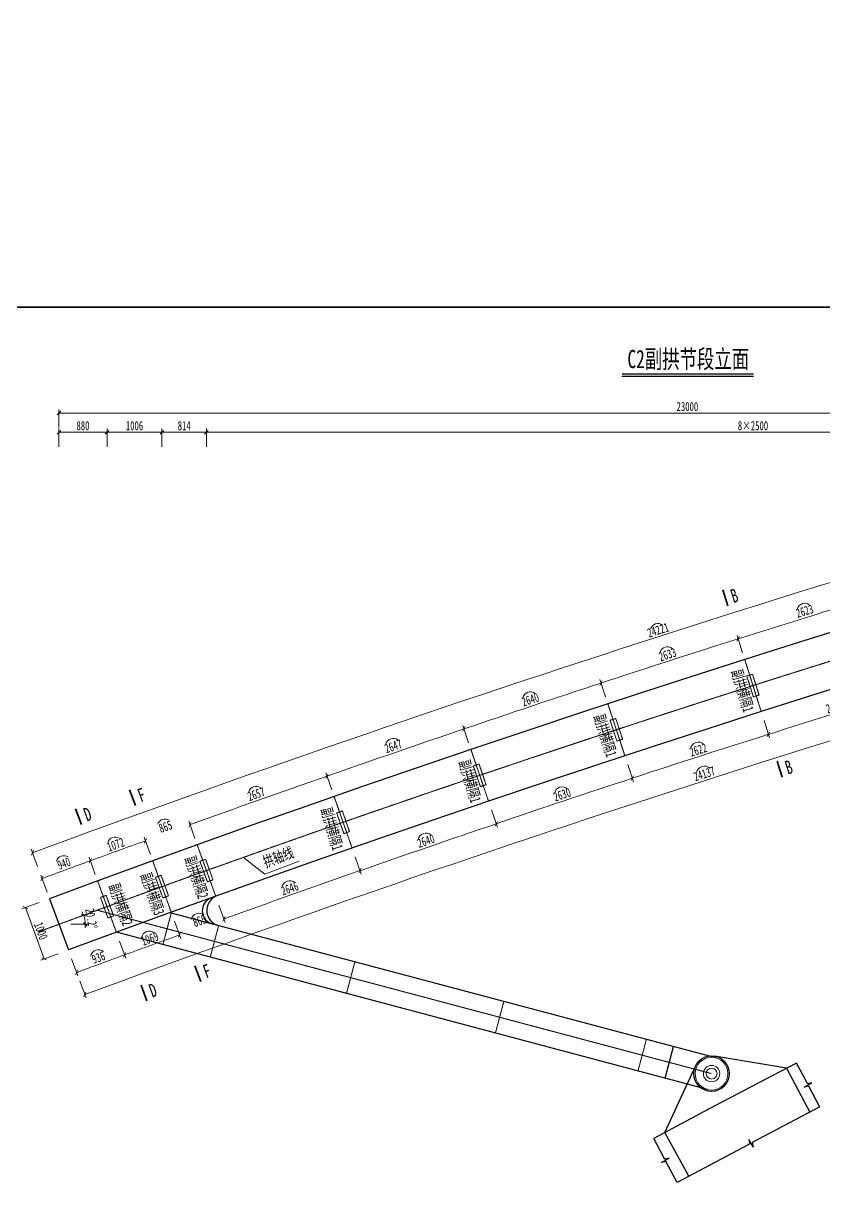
# Model space of a CAD drawing. Header units: millimetres. Extents: x -60009 to 63758, y -2164 to 95433.
# Drawn here: x -18727 to -4091, y 52285 to 73859 of the extents above; entities that cross this region are included whole.
import ezdxf
from ezdxf.enums import TextEntityAlignment as Align

# ---------------------------------------------------------------- set-up
doc = ezdxf.new("R2010")
doc.units = ezdxf.units.MM
doc.linetypes.add('CENTER2', pattern=[28.575, 19.05, -3.175, 3.175, -3.175])
doc.layers.get('Defpoints').update_dxf_attribs({"color": 8})
for name, color, linetype, lineweight in [('中心线', 2, 'CENTER2', 15), ('文字', 7, 'Continuous', 15), ('标注线及字体', 2, 'Continuous', 15), ('粗线', 3, 'Continuous', 35), ('细实线', 4, 'Continuous', 15), ('钢板粗线', 1, 'Continuous', 25)]:
    doc.layers.add(name, color=color, linetype=linetype, lineweight=lineweight)
doc.styles.add('111', font='仿宋_GB2312.TTF', dxfattribs={"width": 0.7})
doc.styles.add('BM_Dim', font='仿宋_GB2312.TTF', dxfattribs={"width": 0.85})
doc.dimstyles.new('200', dxfattribs={"dimscale": 0, "dimtxt": 2.5, "dimasz": 1, "dimexe": 1, "dimexo": 1, "dimgap": 0.6, "dimtad": 1, "dimdec": 0, "dimdsep": 46, "dimtxsty": '111', "dimblk": 'OBLIQUE', "dimcen": 0, "dimclrd": 4, "dimclre": 4, "dimclrt": 4, "dimadec": 1, "dimazin": 2, "dimtfac": 1, "dimtdec": 0, "dimtix": 1, "dimtmove": 2, "dimatfit": 3, "dimfxl": 4, "dimfxlon": 1, "dimtolj": 1, "dimlwd": -1, "dimlwe": -1, "dimarcsym": 0})

# ---------------------------------------------------------------- blocks, each defined once
blk = doc.blocks.new('_Oblique')
at = {"color": 0, "linetype": 'ByBlock', "lineweight": -2}
blk.add_line((-0.5, -0.5), (0.5, 0.5), dxfattribs=at)
blk = doc.blocks.new('*D280')
at = {"layer": 'Defpoints', "color": 0, "transparency": 16777216}
for p in [(-17869, 58405), (-17371, 58168), (-18253, 57844), (-17029, 57229), (-17907, 56906)]:
    blk.add_point(p, dxfattribs=at)
at = {"layer": '细实线', "color": 4, "transparency": 16777216}
for p, q in [((-17415, 58287), (-17529, 58601)), ((-18297, 57964), (-18413, 58276))]:
    blk.add_line(p, q, dxfattribs=at)
blk.add_arc((73276, -190314), 264893, 110.0422, 110.24577, dxfattribs=at)
at = {"layer": '细实线', "color": 4, "transparency": 16777216, "xscale": 66.66666666666666, "yscale": 66.66666666666666, "zscale": 66.66666666666666}
for p, rotation in [((-17506, 58538), 20.04220357041806), ((-18390, 58214), 200.2457707662389)]:
    blk.add_blockref('_Oblique', p, dxfattribs=dict(at, rotation=rotation))
at = {"layer": '细实线', "color": 4, "transparency": 16777216, "insert": (-17989, 58488), "char_height": 166.7, "attachment_point": 5, "rotation": 20.144, "style": '111'}
blk.add_mtext('940', dxfattribs=at)
blk = doc.blocks.new('*D281')
at = {"layer": 'Defpoints', "color": 0, "transparency": 16777216}
for p in [(-13045, 59714), (-15683, 59198), (-15550, 58829), (-12716, 58770), (-15211, 57888)]:
    blk.add_point(p, dxfattribs=at)
at = {"layer": '细实线', "color": 4, "transparency": 16777216}
for p, q in [((-13087, 59836), (-13197, 60150)), ((-15593, 58947), (-15706, 59260))]:
    blk.add_line(p, q, dxfattribs=at)
blk.add_arc((68397, -173856), 247757, 109.22268, 109.83811, dxfattribs=at)
at = {"layer": '细实线', "color": 4, "transparency": 16777216, "xscale": 66.66666666666666, "yscale": 66.66666666666666, "zscale": 66.66666666666666}
for p, rotation in [((-13175, 60087), 19.22267582091686), ((-15683, 59198), 199.8381073048676)]:
    blk.add_blockref('_Oblique', p, dxfattribs=dict(at, rotation=rotation))
at = {"layer": '细实线', "color": 4, "transparency": 16777216, "insert": (-14470, 59758), "char_height": 166.7, "attachment_point": 5, "rotation": 19.5304, "style": '111'}
blk.add_mtext('2657', dxfattribs=at)
blk = doc.blocks.new('*D282')
at = {"layer": 'Defpoints', "color": 0, "transparency": 16777216}
for p in [(-11505, 60665), (-10541, 60575), (-13045, 59714), (-10219, 59629), (-12716, 58770)]:
    blk.add_point(p, dxfattribs=at)
at = {"layer": '细实线', "color": 4, "transparency": 16777216}
for p, q in [((-10583, 60698), (-10691, 61014)), ((-13087, 59836), (-13197, 60150))]:
    blk.add_line(p, q, dxfattribs=at)
blk.add_arc((107908, -287174), 367765, 108.8098, 109.22268, dxfattribs=at)
at = {"layer": '细实线', "color": 4, "transparency": 16777216, "xscale": 66.66666666666666, "yscale": 66.66666666666666, "zscale": 66.66666666666666}
for p, rotation in [((-10669, 60951), 18.80980217176954), ((-13175, 60087), 199.2226758209168)]:
    blk.add_blockref('_Oblique', p, dxfattribs=dict(at, rotation=rotation))
at = {"layer": '细实线', "color": 4, "transparency": 16777216, "insert": (-11962, 60634), "char_height": 166.7, "attachment_point": 5, "rotation": 19.0162, "style": '111'}
blk.add_mtext('2647', dxfattribs=at)
blk = doc.blocks.new('*D283')
at = {"layer": 'Defpoints', "color": 0, "transparency": 16777216}
for p in [(-8036, 61410), (-10669, 60951), (-10541, 60575), (-7724, 60460), (-10219, 59629)]:
    blk.add_point(p, dxfattribs=at)
at = {"layer": '细实线', "color": 4, "transparency": 16777216}
for p, q in [((-8078, 61537), (-8182, 61853)), ((-10583, 60698), (-10691, 61014))]:
    blk.add_line(p, q, dxfattribs=at)
blk.add_arc((67748, -169271), 243210, 108.18668, 108.8098, dxfattribs=at)
at = {"layer": '细实线', "color": 4, "transparency": 16777216, "xscale": 66.66666666666666, "yscale": 66.66666666666666, "zscale": 66.66666666666666}
for p, rotation in [((-8161, 61790), 18.18668170736139), ((-10669, 60951), 198.8098021717695)]:
    blk.add_blockref('_Oblique', p, dxfattribs=dict(at, rotation=rotation))
at = {"layer": '细实线', "color": 4, "transparency": 16777216, "insert": (-9454, 61487), "char_height": 166.7, "attachment_point": 5, "rotation": 18.4982, "style": '111'}
blk.add_mtext('2640', dxfattribs=at)
blk = doc.blocks.new('*D284')
at = {"layer": 'Defpoints', "color": 0, "transparency": 16777216}
for p in [(-5531, 62221), (-8161, 61790), (-8036, 61410), (-5229, 61268), (-7724, 60460)]:
    blk.add_point(p, dxfattribs=at)
at = {"layer": '细实线', "color": 4, "transparency": 16777216}
for p, q in [((-5570, 62345), (-5671, 62663)), ((-8078, 61537), (-8182, 61853))]:
    blk.add_line(p, q, dxfattribs=at)
blk.add_arc((66993, -166971), 240790, 107.55908, 108.18668, dxfattribs=at)
at = {"layer": '细实线', "color": 4, "transparency": 16777216, "xscale": 66.66666666666666, "yscale": 66.66666666666666, "zscale": 66.66666666666666}
for p, rotation in [((-5651, 62600), 17.55907670217256), ((-8161, 61790), 198.1866817073614)]:
    blk.add_blockref('_Oblique', p, dxfattribs=dict(at, rotation=rotation))
at = {"layer": '细实线', "color": 4, "transparency": 16777216, "insert": (-6944, 62312), "char_height": 166.7, "attachment_point": 5, "rotation": 17.8729, "style": '111'}
blk.add_mtext('2633', dxfattribs=at)
blk = doc.blocks.new('*D285')
at = {"layer": 'Defpoints', "color": 0, "transparency": 16777216}
for p in [(-3028, 63005), (-5651, 62600), (-5531, 62221), (-2733, 62050), (-5229, 61268)]:
    blk.add_point(p, dxfattribs=at)
at = {"layer": '细实线', "color": 4, "transparency": 16777216}
for p, q in [((-3065, 63128), (-3164, 63446)), ((-5570, 62345), (-5671, 62663))]:
    blk.add_line(p, q, dxfattribs=at)
blk.add_arc((102222, -278304), 357563, 107.13823, 107.55908, dxfattribs=at)
at = {"layer": '细实线', "color": 4, "transparency": 16777216, "xscale": 66.66666666666666, "yscale": 66.66666666666666, "zscale": 66.66666666666666}
for p, rotation in [((-3144, 63383), 17.1382328906554), ((-5651, 62600), 197.5590767021725)]:
    blk.add_blockref('_Oblique', p, dxfattribs=dict(at, rotation=rotation))
at = {"layer": '细实线', "color": 4, "transparency": 16777216, "insert": (-4434, 63107), "char_height": 166.7, "attachment_point": 5, "rotation": 17.3487, "style": '111'}
blk.add_mtext('2623', dxfattribs=at)
blk = doc.blocks.new('*D290')
at = {"layer": 'Defpoints', "color": 0, "transparency": 16777216}
for p in [(-17371, 58168), (-18253, 57844), (-17029, 57229), (-17907, 56906), (-17171, 56709)]:
    blk.add_point(p, dxfattribs=at)
at = {"layer": '细实线', "color": 4, "transparency": 16777216}
for p, q in [((-16969, 57067), (-16855, 56753)), ((-17848, 56744), (-17732, 56432))]:
    blk.add_line(p, q, dxfattribs=at)
blk.add_arc((73276, -190314), 263060, 110.0422, 110.24577, dxfattribs=at)
at = {"layer": '细实线', "color": 4, "transparency": 16777216, "xscale": 66.66666666666666, "yscale": 66.66666666666666, "zscale": 66.66666666666666}
for p, rotation in [((-16878, 56816), 20.04220357041806), ((-17755, 56494), 200.2457707662389)]:
    blk.add_blockref('_Oblique', p, dxfattribs=dict(at, rotation=rotation))
at = {"layer": '细实线', "color": 4, "transparency": 16777216, "insert": (-17358, 56767), "char_height": 166.7, "attachment_point": 5, "rotation": 20.144, "style": '111'}
blk.add_mtext('936', dxfattribs=at)
blk = doc.blocks.new('*D291')
at = {"layer": 'Defpoints', "color": 0, "transparency": 16777216}
for p in [(-13045, 59714), (-15550, 58829), (-12716, 58770), (-15211, 57888), (-15061, 57474)]:
    blk.add_point(p, dxfattribs=at)
at = {"layer": '细实线', "color": 4, "transparency": 16777216}
for p, q in [((-12659, 58608), (-12549, 58294)), ((-15151, 57724), (-15038, 57411))]:
    blk.add_line(p, q, dxfattribs=at)
blk.add_arc((68397, -173856), 245924, 109.22268, 109.83811, dxfattribs=at)
at = {"layer": '细实线', "color": 4, "transparency": 16777216, "xscale": 66.66666666666666, "yscale": 66.66666666666666, "zscale": 66.66666666666666}
for p, rotation in [((-12571, 58357), 19.22267582091686), ((-15061, 57474), 199.8381073048676)]:
    blk.add_blockref('_Oblique', p, dxfattribs=dict(at, rotation=rotation))
at = {"layer": '细实线', "color": 4, "transparency": 16777216, "insert": (-13857, 58031), "char_height": 166.7, "attachment_point": 5, "rotation": 19.5304, "style": '111'}
blk.add_mtext('2646', dxfattribs=at)
blk = doc.blocks.new('*D292')
at = {"layer": 'Defpoints', "color": 0, "transparency": 16777216}
for p in [(-10541, 60575), (-13045, 59714), (-10219, 59629), (-12716, 58770), (-12571, 58357)]:
    blk.add_point(p, dxfattribs=at)
at = {"layer": '细实线', "color": 4, "transparency": 16777216}
for p, q in [((-10164, 59468), (-10057, 59153)), ((-12659, 58608), (-12549, 58294))]:
    blk.add_line(p, q, dxfattribs=at)
blk.add_arc((107908, -287174), 365932, 108.8098, 109.22268, dxfattribs=at)
at = {"layer": '细实线', "color": 4, "transparency": 16777216, "xscale": 66.66666666666666, "yscale": 66.66666666666666, "zscale": 66.66666666666666}
for p, rotation in [((-10078, 59216), 18.80980217176954), ((-12571, 58357), 199.2226758209168)]:
    blk.add_blockref('_Oblique', p, dxfattribs=dict(at, rotation=rotation))
at = {"layer": '细实线', "color": 4, "transparency": 16777216, "insert": (-11365, 58901), "char_height": 166.7, "attachment_point": 5, "rotation": 19.0162, "style": '111'}
blk.add_mtext('2640', dxfattribs=at)
blk = doc.blocks.new('*D293')
at = {"layer": 'Defpoints', "color": 0, "transparency": 16777216}
for p in [(-8036, 61410), (-10541, 60575), (-7724, 60460), (-10219, 59629), (-10078, 59216)]:
    blk.add_point(p, dxfattribs=at)
at = {"layer": '细实线', "color": 4, "transparency": 16777216}
for p, q in [((-7672, 60302), (-7568, 59985)), ((-10164, 59468), (-10057, 59153))]:
    blk.add_line(p, q, dxfattribs=at)
blk.add_arc((67748, -169271), 241378, 108.18668, 108.8098, dxfattribs=at)
at = {"layer": '细实线', "color": 4, "transparency": 16777216, "xscale": 66.66666666666666, "yscale": 66.66666666666666, "zscale": 66.66666666666666}
for p, rotation in [((-7589, 60049), 18.18668170736139), ((-10078, 59216), 198.8098021717695)]:
    blk.add_blockref('_Oblique', p, dxfattribs=dict(at, rotation=rotation))
at = {"layer": '细实线', "color": 4, "transparency": 16777216, "insert": (-8873, 59749), "char_height": 166.7, "attachment_point": 5, "rotation": 18.4982, "style": '111'}
blk.add_mtext('2630', dxfattribs=at)
blk = doc.blocks.new('*D294')
at = {"layer": 'Defpoints', "color": 0, "transparency": 16777216}
for p in [(-5531, 62221), (-8036, 61410), (-5229, 61268), (-7724, 60460), (-7589, 60049)]:
    blk.add_point(p, dxfattribs=at)
at = {"layer": '细实线', "color": 4, "transparency": 16777216}
for p, q in [((-5178, 61106), (-5078, 60788)), ((-7672, 60302), (-7568, 59985))]:
    blk.add_line(p, q, dxfattribs=at)
blk.add_arc((66993, -166971), 238957, 107.55908, 108.18668, dxfattribs=at)
at = {"layer": '细实线', "color": 4, "transparency": 16777216, "xscale": 66.66666666666666, "yscale": 66.66666666666666, "zscale": 66.66666666666666}
for p, rotation in [((-5098, 60852), 17.55907670217256), ((-7589, 60049), 198.1866817073614)]:
    blk.add_blockref('_Oblique', p, dxfattribs=dict(at, rotation=rotation))
at = {"layer": '细实线', "color": 4, "transparency": 16777216, "insert": (-6381, 60567), "char_height": 166.7, "attachment_point": 5, "rotation": 17.8729, "style": '111'}
blk.add_mtext('2622', dxfattribs=at)
blk = doc.blocks.new('*D295')
at = {"layer": 'Defpoints', "color": 0, "transparency": 16777216}
for p in [(-3028, 63005), (-5531, 62221), (-2733, 62050), (-5229, 61268), (-5098, 60852)]:
    blk.add_point(p, dxfattribs=at)
at = {"layer": '细实线', "color": 4, "transparency": 16777216}
for p, q in [((-2682, 61886), (-2584, 61567)), ((-5178, 61106), (-5078, 60788))]:
    blk.add_line(p, q, dxfattribs=at)
blk.add_arc((102222, -278304), 355730, 107.13823, 107.55908, dxfattribs=at)
at = {"layer": '细实线', "color": 4, "transparency": 16777216, "xscale": 66.66666666666666, "yscale": 66.66666666666666, "zscale": 66.66666666666666}
for p, rotation in [((-2604, 61631), 17.1382328906554), ((-5098, 60852), 197.5590767021725)]:
    blk.add_blockref('_Oblique', p, dxfattribs=dict(at, rotation=rotation))
at = {"layer": '细实线', "color": 4, "transparency": 16777216, "insert": (-3887, 61358), "char_height": 166.7, "attachment_point": 5, "rotation": 17.3487, "style": '111'}
blk.add_mtext('2616', dxfattribs=at)
blk = doc.blocks.new('*D300')
at = {"layer": 'Defpoints', "color": 0, "transparency": 16777216}
for p in [(3615, 65865), (4787, 65292), (5053, 64328), (-18253, 57844), (-17907, 56906)]:
    blk.add_point(p, dxfattribs=at)
at = {"layer": '细实线', "color": 4, "transparency": 16777216}
for p, q in [((4627, 65869), (4539, 66191)), ((-18471, 58435), (-18587, 58748))]:
    blk.add_line(p, q, dxfattribs=at)
blk.add_arc((81588, -212848), 289414, 105.43604, 110.24577, dxfattribs=at)
at = {"layer": '细实线', "color": 4, "transparency": 16777216, "xscale": 66.66666666666666, "yscale": 66.66666666666666, "zscale": 66.66666666666666}
for p, rotation in [((4556, 66126), 15.43604489405772), ((-18564, 58685), 200.2457707662389)]:
    blk.add_blockref('_Oblique', p, dxfattribs=dict(at, rotation=rotation))
at = {"layer": '细实线', "color": 4, "transparency": 16777216, "insert": (-7118, 62760), "char_height": 166.7, "attachment_point": 5, "rotation": 17.8409, "style": '111'}
blk.add_mtext('24221', dxfattribs=at)
blk = doc.blocks.new('*D301')
at = {"layer": 'Defpoints', "color": 0, "transparency": 16777216}
for p in [(4787, 65292), (5053, 64328), (-18253, 57844), (-17907, 56906), (-16673, 56432)]:
    blk.add_point(p, dxfattribs=at)
at = {"layer": '细实线', "color": 4, "transparency": 16777216}
for p, q in [((5222, 63717), (5310, 63395)), ((-17699, 56340), (-17583, 56027))]:
    blk.add_line(p, q, dxfattribs=at)
blk.add_arc((81588, -212848), 286648, 105.43604, 110.24577, dxfattribs=at)
at = {"layer": '细实线', "color": 4, "transparency": 16777216, "xscale": 66.66666666666666, "yscale": 66.66666666666666, "zscale": 66.66666666666666}
for p, rotation in [((5293, 63460), 15.43604489405772), ((-17606, 56090), 200.2457707662389)]:
    blk.add_blockref('_Oblique', p, dxfattribs=dict(at, rotation=rotation))
at = {"layer": '细实线', "color": 4, "transparency": 16777216, "insert": (-6271, 60129), "char_height": 166.7, "attachment_point": 5, "rotation": 17.8409, "style": '111'}
blk.add_mtext('24137', dxfattribs=at)
blk = doc.blocks.new('*D303')
at = {"layer": 'Defpoints', "color": 0, "transparency": 16777216}
for p in [(-15380, 66380), (4620, 64727), (-15380, 58358)]:
    blk.add_point(p, dxfattribs=at)
at = {"layer": '细实线', "color": 4, "transparency": 16777216}
for p, q in [((-15380, 66113), (-15380, 66447)), ((4620, 66380), (-15380, 66380)), ((4620, 66113), (4620, 66447))]:
    blk.add_line(p, q, dxfattribs=at)
at = {"layer": '细实线', "color": 4, "transparency": 16777216, "xscale": 66.66666666666666, "yscale": 66.66666666666666, "zscale": 66.66666666666666, "rotation": 180}
blk.add_blockref('_Oblique', (-15380, 66380), dxfattribs=at)
at = {"layer": '细实线', "color": 4, "transparency": 16777216, "xscale": 66.66666666666666, "yscale": 66.66666666666666, "zscale": 66.66666666666666}
blk.add_blockref('_Oblique', (4620, 66380), dxfattribs=at)
at = {"layer": '细实线', "color": 4, "transparency": 16777216, "insert": (-5380, 66499), "char_height": 166.7, "attachment_point": 5, "style": '111'}
blk.add_mtext('\\A1;8×2500', dxfattribs=at)
blk = doc.blocks.new('*D304')
at = {"layer": 'Defpoints', "color": 0, "transparency": 16777216}
for p in [(-16194, 66380), (-15380, 58358), (-16194, 58065)]:
    blk.add_point(p, dxfattribs=at)
at = {"layer": '细实线', "color": 4, "transparency": 16777216}
for p, q in [((-16194, 66113), (-16194, 66447)), ((-15380, 66380), (-16194, 66380)), ((-15380, 66113), (-15380, 66447))]:
    blk.add_line(p, q, dxfattribs=at)
at = {"layer": '细实线', "color": 4, "transparency": 16777216, "xscale": 66.66666666666666, "yscale": 66.66666666666666, "zscale": 66.66666666666666, "rotation": 180}
blk.add_blockref('_Oblique', (-16194, 66380), dxfattribs=at)
at = {"layer": '细实线', "color": 4, "transparency": 16777216, "xscale": 66.66666666666666, "yscale": 66.66666666666666, "zscale": 66.66666666666666}
blk.add_blockref('_Oblique', (-15380, 66380), dxfattribs=at)
at = {"layer": '细实线', "color": 4, "transparency": 16777216, "insert": (-15787, 66499), "char_height": 166.7, "attachment_point": 5, "style": '111'}
blk.add_mtext('\\A1;814', dxfattribs=at)
blk = doc.blocks.new('*D305')
at = {"layer": 'Defpoints', "color": 0, "transparency": 16777216}
for p in [(-17200, 66380), (-16194, 58065), (-17200, 57699)]:
    blk.add_point(p, dxfattribs=at)
at = {"layer": '细实线', "color": 4, "transparency": 16777216}
for p, q in [((-17200, 66113), (-17200, 66447)), ((-16194, 66380), (-17200, 66380)), ((-16194, 66113), (-16194, 66447))]:
    blk.add_line(p, q, dxfattribs=at)
at = {"layer": '细实线', "color": 4, "transparency": 16777216, "xscale": 66.66666666666666, "yscale": 66.66666666666666, "zscale": 66.66666666666666, "rotation": 180}
blk.add_blockref('_Oblique', (-17200, 66380), dxfattribs=at)
at = {"layer": '细实线', "color": 4, "transparency": 16777216, "xscale": 66.66666666666666, "yscale": 66.66666666666666, "zscale": 66.66666666666666}
blk.add_blockref('_Oblique', (-16194, 66380), dxfattribs=at)
at = {"layer": '细实线', "color": 4, "transparency": 16777216, "insert": (-16697, 66499), "char_height": 166.7, "attachment_point": 5, "style": '111'}
blk.add_mtext('\\A1;1006', dxfattribs=at)
blk = doc.blocks.new('*D306')
at = {"layer": 'Defpoints', "color": 0, "transparency": 16777216}
for p in [(-18080, 66380), (-17200, 57699), (-18080, 57375)]:
    blk.add_point(p, dxfattribs=at)
at = {"layer": '细实线', "color": 4, "transparency": 16777216}
for p, q in [((-18080, 66113), (-18080, 66447)), ((-17200, 66380), (-18080, 66380)), ((-17200, 66113), (-17200, 66447))]:
    blk.add_line(p, q, dxfattribs=at)
at = {"layer": '细实线', "color": 4, "transparency": 16777216, "xscale": 66.66666666666666, "yscale": 66.66666666666666, "zscale": 66.66666666666666, "rotation": 180}
blk.add_blockref('_Oblique', (-18080, 66380), dxfattribs=at)
at = {"layer": '细实线', "color": 4, "transparency": 16777216, "xscale": 66.66666666666666, "yscale": 66.66666666666666, "zscale": 66.66666666666666}
blk.add_blockref('_Oblique', (-17200, 66380), dxfattribs=at)
at = {"layer": '细实线', "color": 4, "transparency": 16777216, "insert": (-17640, 66499), "char_height": 166.7, "attachment_point": 5, "style": '111'}
blk.add_mtext('\\A1;880', dxfattribs=at)
blk = doc.blocks.new('*D307')
at = {"layer": 'Defpoints', "color": 0, "transparency": 16777216}
for p in [(4920, 66731), (4920, 64810), (-18080, 57375)]:
    blk.add_point(p, dxfattribs=at)
at = {"layer": '细实线', "color": 4, "transparency": 16777216}
for p, q in [((-18080, 66464), (-18080, 66798)), ((-18080, 66731), (4920, 66731)), ((4920, 66464), (4920, 66798))]:
    blk.add_line(p, q, dxfattribs=at)
at = {"layer": '细实线', "color": 4, "transparency": 16777216, "xscale": 66.66666666666666, "yscale": 66.66666666666666, "zscale": 66.66666666666666, "rotation": 180}
blk.add_blockref('_Oblique', (-18080, 66731), dxfattribs=at)
at = {"layer": '细实线', "color": 4, "transparency": 16777216, "xscale": 66.66666666666666, "yscale": 66.66666666666666, "zscale": 66.66666666666666}
blk.add_blockref('_Oblique', (4920, 66731), dxfattribs=at)
at = {"layer": '细实线', "color": 4, "transparency": 16777216, "insert": (-6580, 66850), "char_height": 166.7, "attachment_point": 5, "style": '111'}
blk.add_mtext('\\A1;23000', dxfattribs=at)
blk = doc.blocks.new('*D308')
at = {"layer": 'Defpoints', "color": 0, "transparency": 16777216}
for p in [(-18253, 57844), (-18348, 56743), (-17907, 56906)]:
    blk.add_point(p, dxfattribs=at)
at = {"layer": '细实线', "color": 4, "transparency": 16777216}
for p, q in [((-18443, 57774), (-18756, 57658)), ((-18694, 57681), (-18348, 56743)), ((-18097, 56835), (-18410, 56720))]:
    blk.add_line(p, q, dxfattribs=at)
at = {"layer": '细实线', "color": 4, "transparency": 16777216, "xscale": 66.66666666666666, "yscale": 66.66666666666666, "zscale": 66.66666666666666}
for p, rotation in [((-18694, 57681), 110.245770766239), ((-18348, 56743), 290.245770766239)]:
    blk.add_blockref('_Oblique', p, dxfattribs=dict(at, rotation=rotation))
at = {"layer": '细实线', "color": 4, "transparency": 16777216, "insert": (-18409, 57253), "char_height": 166.7, "attachment_point": 5, "rotation": 290.2458, "style": '111'}
blk.add_mtext('\\A1;1000', dxfattribs=at)
blk = doc.blocks.new('*D509')
at = {"layer": 'Defpoints', "color": 0, "transparency": 16777216}
for p in [(-17380, 57633), (-17602, 57431), (-18380, 57264), (-18348, 57375), (-17979, 57375)]:
    blk.add_point(p, dxfattribs=at)
at = {"layer": '细实线', "color": 4, "transparency": 16777216}
blk.add_line((-17865, 57375), (-17532, 57375), dxfattribs=at)
for start, end in [(20.2458, 28.1797), (0, 20.2458), (352.0661, 0)]:
    blk.add_arc((-18080, 57375), 482, start, end, dxfattribs=at)
at = {"layer": '细实线', "color": 4, "transparency": 16777216, "xscale": 66.66666666666664, "yscale": 66.66666666666664, "zscale": 66.66666666666664}
for p, rotation in [((-17628, 57541), 290.2457707689786), ((-17598, 57375), 90)]:
    blk.add_blockref('_Oblique', p, dxfattribs=dict(at, rotation=rotation))
at = {"layer": '细实线', "color": 4, "transparency": 16777216, "insert": (-17488, 57480), "char_height": 166.67, "attachment_point": 5, "rotation": 280.1229, "style": '111'}
blk.add_mtext('\\A1;20.2%%d', dxfattribs=at)
blk = doc.blocks.new('*D547')
at = {"layer": 'Defpoints', "color": 0, "transparency": 16777216}
for p in [(-17502, 58539), (-16364, 58535), (-17371, 58168), (-16025, 57594), (-17029, 57229)]:
    blk.add_point(p, dxfattribs=at)
at = {"layer": '细实线', "color": 4, "transparency": 16777216}
for p, q in [((-16406, 58653), (-16520, 58967)), ((-17415, 58287), (-17529, 58601))]:
    blk.add_line(p, q, dxfattribs=at)
blk.add_arc((85779, -224586), 301375, 109.83811, 110.0422, dxfattribs=at)
at = {"layer": '细实线', "color": 4, "transparency": 16777216, "xscale": 66.66666666666666, "yscale": 66.66666666666666, "zscale": 66.66666666666666}
for p, rotation in [((-16497, 58904), 19.83810730722705), ((-17506, 58538), 200.0422035704181)]:
    blk.add_blockref('_Oblique', p, dxfattribs=dict(at, rotation=rotation))
at = {"layer": '细实线', "color": 4, "transparency": 16777216, "insert": (-17042, 58834), "char_height": 166.7, "attachment_point": 5, "rotation": 19.9402, "style": '111'}
blk.add_mtext('1072', dxfattribs=at)
blk = doc.blocks.new('*D548')
at = {"layer": 'Defpoints', "color": 0, "transparency": 16777216}
for p in [(-16497, 58904), (-15550, 58829), (-16364, 58535), (-15211, 57888), (-16025, 57594)]:
    blk.add_point(p, dxfattribs=at)
at = {"layer": '细实线', "color": 4, "transparency": 16777216}
for p, q in [((-15592, 58947), (-15706, 59260)), ((-16406, 58653), (-16520, 58967))]:
    blk.add_line(p, q, dxfattribs=at)
blk.add_arc((7131023265738, -19765921068622), 21012927712991, 109.838107304868, 109.838107307227, dxfattribs=at)
at = {"layer": '细实线', "color": 4, "transparency": 16777216, "xscale": 66.66666666666666, "yscale": 66.66666666666666, "zscale": 66.66666666666666}
for p, rotation in [((-15683, 59198), 19.83810730486761), ((-16497, 58904), 199.8381073072271)]:
    blk.add_blockref('_Oblique', p, dxfattribs=dict(at, rotation=rotation))
at = {"layer": '细实线', "color": 4, "transparency": 16777216, "insert": (-16130, 59163), "char_height": 166.7, "attachment_point": 5, "rotation": 19.8381, "style": '111'}
blk.add_mtext('865', dxfattribs=at)
blk = doc.blocks.new('*D549')
at = {"layer": 'Defpoints', "color": 0, "transparency": 16777216}
for p in [(-16364, 58535), (-17371, 58168), (-16025, 57594), (-17029, 57229), (-16877, 56816)]:
    blk.add_point(p, dxfattribs=at)
at = {"layer": '细实线', "color": 4, "transparency": 16777216}
for p, q in [((-15965, 57431), (-15852, 57117)), ((-16969, 57067), (-16855, 56753))]:
    blk.add_line(p, q, dxfattribs=at)
blk.add_arc((85779, -224586), 299542, 109.83811, 110.0422, dxfattribs=at)
at = {"layer": '细实线', "color": 4, "transparency": 16777216, "xscale": 66.66666666666666, "yscale": 66.66666666666666, "zscale": 66.66666666666666}
for p, rotation in [((-15875, 57180), 19.83810730722706), ((-16878, 56816), 200.0422035704181)]:
    blk.add_blockref('_Oblique', p, dxfattribs=dict(at, rotation=rotation))
at = {"layer": '细实线', "color": 4, "transparency": 16777216, "insert": (-16417, 57111), "char_height": 166.7, "attachment_point": 5, "rotation": 19.9402, "style": '111'}
blk.add_mtext('1069', dxfattribs=at)
blk = doc.blocks.new('*D550')
at = {"layer": 'Defpoints', "color": 0, "transparency": 16777216}
for p in [(-15550, 58829), (-16364, 58535), (-15211, 57888), (-16025, 57594), (-15061, 57474)]:
    blk.add_point(p, dxfattribs=at)
at = {"layer": '细实线', "color": 4, "transparency": 16777216}
for p, q in [((-15151, 57724), (-15038, 57411)), ((-15965, 57431), (-15852, 57117))]:
    blk.add_line(p, q, dxfattribs=at)
blk.add_arc((7131023265738, -19765921068622), 21012927711158, 109.838107304868, 109.838107307227, dxfattribs=at)
at = {"layer": '细实线', "color": 4, "transparency": 16777216, "xscale": 66.66666666666666, "yscale": 66.66666666666666, "zscale": 66.66666666666666}
for p, rotation in [((-15061, 57474), 19.83810730486761), ((-15875, 57180), 199.8381073072271)]:
    blk.add_blockref('_Oblique', p, dxfattribs=dict(at, rotation=rotation))
at = {"layer": '细实线', "color": 4, "transparency": 16777216, "insert": (-15508, 57439), "char_height": 166.7, "attachment_point": 5, "rotation": 19.8381, "style": '111'}
blk.add_mtext('865', dxfattribs=at)

msp = doc.modelspace()

# ---------------------------------------------------------------- linework, layer by layer
at = {"color": 4}
msp.add_line((-7777.1, 67406.4), (-5370.4, 67406.4), dxfattribs=at)
at = {"color": 6, "const_width": 24}
msp.add_lwpolyline([(-7777.1, 67446.4), (-5370.4, 67446.4)], dxfattribs=at)
at = {"color": 8}
for points in [[(-4155.2, 54028.8), (-4359.8, 54412.6), (-4441.7, 54396.1), (-4300.5, 54471.4), (-4382.4, 54454.9), (-4397.4, 54483.2), (-4584.7, 54834.5)], [(-4158.7, 54035.5), (-5395.4, 53379.1), (-5379.1, 53297.2), (-5454.1, 53438.5), (-5437.8, 53356.6), (-5466.1, 53341.6), (-6767.1, 52651)], [(-6767.1, 52651), (-6971.7, 53034.8), (-7053.6, 53018.3), (-6912.4, 53093.6), (-6994.3, 53077.1), (-7009.3, 53105.4), (-7196.7, 53456.7)]]:
    msp.add_lwpolyline(points, dxfattribs=at)
at = {"layer": 'Defpoints'}
for points in [[(-19316.8, 89984.2), (12766.5, 89984.2), (12766.5, 68667.5), (-19316.8, 68667.5)], [(-19316.8, 68667.5), (6349.8, 68667.5), (6349.8, 51614.2), (-19316.8, 51614.2)]]:
    msp.add_lwpolyline(points, close=True, dxfattribs=at)
at = {"layer": '中心线', "ltscale": 0.15}
for p, q in [((-5531.1, 62221.1), (-5229.4, 61267.7)), ((-5492.9, 61918.3), (-5372.3, 61537)), ((-5388.1, 61951.7), (-5267.4, 61570.4)), ((-8036.3, 61410.2), (-7724.2, 60460.2)), ((-7994.9, 61108.1), (-7870, 60728)), ((-7890.4, 61142.4), (-7765.5, 60762.4)), ((-10541.4, 60575.1), (-10219, 59628.5)), ((-10496.8, 60273.4), (-10367.8, 59894.8)), ((-10392.6, 60308.7), (-10263.6, 59930)), ((-13044.8, 59714.3), (-12715.6, 58770.1)), ((-12998, 59412.9), (-12866.3, 59035.3)), ((-12894.1, 59449.2), (-12762.4, 59071.5)), ((-15549.9, 58828.7), (-15210.5, 57888.1)), ((-16024.5, 57594.4), (-16363.9, 58535.1)), ((-15499.8, 58527.9), (-15364.1, 58151.6)), ((-15396.3, 58565), (-15260.5, 58188.8)), ((-16074.6, 57895.3), (-16210.3, 58271.6)), ((-17028.6, 57228.9), (-17371.3, 58168.3)), ((-16178, 57858), (-16313.8, 58234.2)), ((-17183.1, 57491.9), (-17320.2, 57867.6)), ((-17079.8, 57529.6), (-17216.8, 57905.3))]:
    msp.add_line(p, q, dxfattribs=at)
at = {"layer": '中心线', "color": 8, "ltscale": 0.15}
for p, q in [((-6138.1, 54642.4), (-17380.2, 57632.8)), ((-16024, 57582.5), (-16178.2, 57002.7)), ((-15311.5, 56772.1), (-15157.3, 57351.9)), ((-12818.6, 56109), (-12664.4, 56688.8)), ((-10093, 55383.9), (-9938.7, 55963.8)), ((-7484.2, 54690), (-7329.9, 55269.8))]:
    msp.add_line(p, q, dxfattribs=at)
at = {"layer": '中心线', "ltscale": 0.15}
for points in [[(-3380.2, 62373.3), (-4380.2, 62060.9), (-5380.2, 61744.4), (-6380.2, 61424), (-7380.2, 61099.5), (-8380.2, 60771), (-9380.2, 60438.4), (-10380.2, 60101.8), (-11380.2, 59761.2), (-12380.2, 59416.5), (-13380.2, 59067.9), (-14380.2, 58715.2), (-15380.2, 58358.4), (-16380.2, 57997.6), (-17380.2, 57632.8), (-18380.2, 57264), (-18459.2, 57234.5)], [(-5388.1, 61951.7), (-5440.9, 61935), (-5492.9, 61918.3)], [(-5267.4, 61570.4), (-5319.5, 61553.9), (-5372.3, 61537)], [(-7890.4, 61142.4), (-7994.9, 61108.1)], [(-7765.5, 60762.4), (-7870, 60728)], [(-10392.6, 60308.7), (-10444.4, 60291.3), (-10496.8, 60273.4)], [(-10263.6, 59930), (-10316.1, 59912.4), (-10367.8, 59894.8)], [(-12894.1, 59449.2), (-12998, 59412.9)], [(-12762.4, 59071.5), (-12866.3, 59035.3)], [(-15396.3, 58565), (-15447.8, 58546.7), (-15499.8, 58527.9)], [(-16210.3, 58271.6), (-16313.8, 58234.2)], [(-15260.5, 58188.8), (-15312.7, 58170.2), (-15364.1, 58151.6)], [(-17216.8, 57905.3), (-17320.2, 57867.6)], [(-16074.6, 57895.3), (-16178, 57858)], [(-17079.8, 57529.6), (-17183.1, 57491.9)]]:
    msp.add_lwpolyline(points, dxfattribs=at)
at = {"layer": '粗线'}
for p, q in [((-5841.9, 63203.6), (-5934.6, 63496.5)), ((-4845.2, 60064.8), (-4937.9, 60357.6)), ((-16681.6, 59550.6), (-16787.6, 59838.9)), ((-17667.7, 59199.3), (-17773.8, 59487.6)), ((-15484.6, 56326.7), (-15590.7, 56615)), ((-16470.7, 55975.5), (-16576.8, 56263.8))]:
    msp.add_line(p, q, dxfattribs=at)
at = {"layer": '细实线'}
for q in [(-14703.9, 58599.7), (-13686.6, 58530.3)]:
    msp.add_line((-14313.4, 58293.9), q, dxfattribs=at)
at = {"layer": '细实线', "color": 8}
for radius in [300, 150, 100]:
    msp.add_circle((-6138.1, 54642.4), radius, dxfattribs=at)
at = {"layer": '细实线'}
for centre, start, end in [((-4433.6, 63107.2), 54.10993, 160.58786), ((-7117.7, 62736.3), 54.14447, 161.81148), ((-6943.6, 62311.7), 52.94358, 163.01236), ((-9454.2, 61487), 53.34953, 163.44025), ((-11961.8, 60634.1), 55.7345, 162.2985), ((-6381.1, 60567.3), 44.93373, 171.02221), ((-6270.7, 60128.5), 45.55928, 170.39666), ((-14470, 59758.3), 56.73648, 162.1202), ((-8872.7, 59748.7), 45.34061, 171.44917), ((-16139.9, 59159.6), 58.22868, 161.44753), ((-17051.8, 58830.1), 58.04287, 162.04153), ((-11364.6, 58901.2), 47.57895, 170.45404), ((-17989.1, 58488.2), 57.74467, 162.74687), ((-13857.3, 58030.8), 48.52786, 170.32882), ((-15517.8, 57435.5), 49.91284, 169.76338), ((-16426.7, 57107.1), 49.76237, 170.32204), ((-17357.9, 56767.4), 49.48772, 171.00382)]:
    msp.add_arc(centre, 142.5, start, end, dxfattribs=at)
at = {"layer": '钢板粗线'}
msp.add_line((-18253.2, 57843.8), (-17907.2, 56905.5), dxfattribs=at)
at = {"layer": '钢板粗线', "color": 8}
for p, q in [((-6061, 54932.3), (-16043.3, 57587.6)), ((-6215.2, 54352.4), (-17028.6, 57228.9)), ((-6988.3, 54558.1), (-6834.1, 55137.9)), ((-4765.7, 54740.4), (-6084, 54962.8)), ((-6990.6, 53566.6), (-6433.3, 54778.2)), ((-4765.7, 54740.4), (-4341.3, 53938.6)), ((-6554.7, 52763.8), (-6990.6, 53566.6))]:
    msp.add_line(p, q, dxfattribs=at)
at = {"layer": '钢板粗线'}
for points in [[(-3528.4, 62850.8), (-4530.2, 62537.9), (-5531.9, 62220.9), (-6533.7, 61899.9), (-7535.4, 61574.8), (-8537.1, 61245.7), (-9538.9, 60912.6), (-10540.6, 60575.4), (-11542.3, 60234.2), (-12544, 59889), (-13545.7, 59539.7), (-14547.4, 59186.4), (-15549.1, 58829), (-16550.7, 58467.7), (-17552.4, 58102.3), (-18253.2, 57843.8)], [(-3232, 61895.8), (-4230.2, 61583.9), (-5228.5, 61268), (-6226.8, 60948.1), (-7225, 60624.2), (-8223.3, 60296.2), (-9221.6, 59964.2), (-10219.9, 59628.2), (-11218.2, 59288.2), (-12216.4, 58944.1), (-13214.8, 58596), (-14213.1, 58243.9), (-15211.4, 57887.8), (-16209.7, 57527.6), (-17208, 57163.4), (-17907.2, 56905.5)]]:
    msp.add_lwpolyline(points, dxfattribs=at)
at = {"layer": '钢板粗线', "color": 8}
msp.add_lwpolyline([(-4584.7, 54834.5), (-5171.3, 54529.7), (-6183.4, 53997), (-7196.7, 53456.7)], dxfattribs=at)
msp.add_circle((-6138.1, 54642.4), 325, dxfattribs=at)
for centre, radius, start, end in [((-15206.6, 57623.8), 250, 109.83811, 255.10391), ((-15087.5, 57629.6), 286.3, 115.45358, 255.89622)]:
    msp.add_arc(centre, radius, start, end, dxfattribs=at)

# ---------------------------------------------------------------- texts
at = {"layer": '文字', "style": 'BM_Dim', "width": 0.7}
for s, rotation, p in [('B', 17.55908, (-5683.8, 63271.1)), ('B', 17.55908, (-4687, 60132.3)), ('F', 20.19399, (-16526.7, 59625.3)), ('D', 20.19399, (-17512.8, 59274.1)), ('F', 20.19399, (-15329.7, 56401.5)), ('D', 20.19399, (-16315.9, 56050.2))]:
    msp.add_text(s, height=250, rotation=rotation, dxfattribs=at).set_placement(p, align=Align.CENTER)
at = {"layer": '文字', "style": 'BM_Dim'}
for s, rotation, width, p in [('副拱横隔1', 286.52898, 0.65, (-5720.9, 61605.7)), ('副拱横隔1', 287.27208, 0.65, (-8232.5, 60782.8)), ('副拱横隔1', 286.10998, 0.65, (-10710, 59948.8)), ('副拱横隔1', 286.10998, 0.65, (-13236.5, 59077.3)), ('拱轴线', 20.66313, 0.7, (-14009.7, 58456.1)), ('副拱横隔2', 288.47189, 0.65, (-15711.1, 58186.1)), ('副拱横隔3', 288.95282, 0.65, (-16516.7, 57879.5)), ('副拱横隔2', 289.40197, 0.65, (-17094.9, 57684))]:
    msp.add_text(s, height=200, rotation=rotation, dxfattribs=dict(at, width=width)).set_placement(p, align=Align.BOTTOM_CENTER)
at = {"layer": '标注线及字体', "color": 0, "style": '111', "width": 0.7}
msp.add_text('C2副拱节段立面', height=333.33, dxfattribs=at).set_placement((-6563.6, 67727.1), align=Align.MIDDLE)

# ---------------------------------------------------------------- dimensions: what is measured, and where the dimension line sits
at = {"layer": '细实线'}
for base, p1, p2, picture, middle in [((4919.8, 66731), (-18080.2, 57374.7), (4919.8, 64810.2), '*D307', (-6580.2, 66850.2)), ((-18080.2, 66379.9), (-17200, 57698.6), (-18080.2, 57374.7), '*D306', (-17640.1, 66499.2)), ((-17200, 66379.9), (-16194.2, 58064.8), (-17200, 57698.6), '*D305', (-16697.1, 66499.2)), ((-16194.2, 66379.9), (-15380.2, 58358.4), (-16194.2, 58064.8), '*D304', (-15787.2, 66499.2))]:
    dim = msp.add_linear_dim(base=base, p1=p1, p2=p2, dimstyle='200', override={"dimscale": 66.666667, "dimblk": 'Oblique'}, dxfattribs=at)
    dim.commit()
    dim.dimension.update_dxf_attribs({"geometry": picture, "text_midpoint": middle})
dim = msp.add_linear_dim(base=(-15380.2, 66379.9), p1=(4619.8, 64727.4), p2=(-15380.2, 58358.4), text='8×2500', dimstyle='200', override={"dimscale": 66.666667, "dimtxsty": '111', "dimblk": 'Oblique'}, dxfattribs=at)
dim.commit()
dim.dimension.update_dxf_attribs({"geometry": '*D303', "text_midpoint": (-5380.2, 66499.2)})
for base, line1, line2, text, picture, middle in [((3615.1, 65864.6), ((-18253.2, 57843.8), (-17907.2, 56905.5)), ((4786.7, 65292.2), (5052.9, 64328.3)), '24221', '*D300', (-7117.7, 62760.1)), ((-16673.4, 56431.9), ((4786.7, 65292.2), (5052.9, 64328.3)), ((-18253.2, 57843.8), (-17907.2, 56905.5)), '24137', '*D301', (-6270.7, 60128.5)), ((-5650.7, 62599.5), ((-5531.1, 62221.1), (-5229.4, 61267.7)), ((-3027.6, 63005.3), (-2732.9, 62049.7)), '2623', '*D285', (-4433.6, 63107.2)), ((-5097.7, 60852), ((-5531.1, 62221.1), (-5229.4, 61267.7)), ((-3027.6, 63005.3), (-2732.9, 62049.7)), '2616', '*D295', (-3887.1, 61357.7)), ((-8161, 61790), ((-8036.3, 61410.2), (-7724.2, 60460.2)), ((-5531.1, 62221.1), (-5229.4, 61267.7)), '2633', '*D284', (-6943.6, 62311.7)), ((-7589, 60048.7), ((-8036.3, 61410.2), (-7724.2, 60460.2)), ((-5531.1, 62221.1), (-5229.4, 61267.7)), '2622', '*D294', (-6381.1, 60567.3)), ((-10669.3, 60950.9), ((-10541.4, 60575.1), (-10219, 59628.5)), ((-8036.3, 61410.2), (-7724.2, 60460.2)), '2640', '*D283', (-9454.2, 61487)), ((-10078.3, 59215.8), ((-10541.4, 60575.1), (-10219, 59628.5)), ((-8036.3, 61410.2), (-7724.2, 60460.2)), '2630', '*D293', (-8872.7, 59748.7)), ((-11505.3, 60665), ((-13044.8, 59714.3), (-12715.6, 58770.1)), ((-10541.4, 60575.1), (-10219, 59628.5)), '2647', '*D282', (-11961.8, 60634.1)), ((-12571.4, 58356.6), ((-13044.8, 59714.3), (-12715.6, 58770.1)), ((-10541.4, 60575.1), (-10219, 59628.5)), '2640', '*D292', (-11364.6, 58901.2)), ((-15683, 59197.7), ((-15549.9, 58828.7), (-15210.5, 57888.1)), ((-13044.8, 59714.3), (-12715.6, 58770.1)), '2657', '*D281', (-14470, 59758.3)), ((-15061, 57473.5), ((-15549.9, 58828.7), (-15210.5, 57888.1)), ((-13044.8, 59714.3), (-12715.6, 58770.1)), '2646', '*D291', (-13857.3, 58030.8)), ((-16496.9, 58904), ((-16024.5, 57594.4), (-16363.9, 58535.1)), ((-15549.9, 58828.7), (-15210.5, 57888.1)), '865', '*D548', (-16130.5, 59163)), ((-17502.1, 58539.3), ((-17028.6, 57228.9), (-17371.3, 58168.3)), ((-16024.5, 57594.4), (-16363.9, 58535.1)), '1072', '*D547', (-17042.4, 58833.5)), ((-15061, 57473.5), ((-16024.5, 57594.4), (-16363.9, 58535.1)), ((-15549.9, 58828.7), (-15210.5, 57888.1)), '865', '*D550', (-15508.4, 57438.9)), ((-17868.9, 58405.2), ((-18253.2, 57843.8), (-17907.2, 56905.5)), ((-17028.6, 57228.9), (-17371.3, 58168.3)), '940', '*D280', (-17989.1, 58488.2)), ((-16877, 56816.4), ((-17028.6, 57228.9), (-17371.3, 58168.3)), ((-16024.5, 57594.4), (-16363.9, 58535.1)), '1069', '*D549', (-16417.3, 57110.5)), ((-17170.6, 56709.1), ((-18253.2, 57843.8), (-17907.2, 56905.5)), ((-17028.6, 57228.9), (-17371.3, 58168.3)), '936', '*D290', (-17357.9, 56767.4))]:
    dim = msp.add_angular_dim_2l(base=base, line1=line1, line2=line2, text=text, dimstyle='200', override={"dimscale": 66.666667, "dimtxsty": '111', "dimblk": 'Oblique'}, dxfattribs=at)
    dim.commit()
    dim.dimension.update_dxf_attribs({"geometry": picture, "text_midpoint": middle})
dim = msp.add_aligned_dim(p1=(-18253.2, 57843.8), p2=(-17907.2, 56905.5), distance=-469.4, dimstyle='200', override={"dimscale": 66.666667, "dimblk": 'Oblique'}, dxfattribs=at)
dim.commit()
dim.dimension.update_dxf_attribs({"geometry": '*D308', "text_midpoint": (-18408.7, 57253.5)})
dim = msp.add_angular_dim_2l(base=(-17601.7, 57431.3), line1=((-17380.2, 57632.8), (-18380.2, 57264)), line2=((-18348.5, 57374.7), (-17979, 57374.7)), dimstyle='200', override={"dimscale": 66.666667}, dxfattribs=at)
dim.commit()
dim.dimension.update_dxf_attribs({"geometry": '*D509', "text_midpoint": (-17488.5, 57480.3)})

doc.saveas('drawing.dxf')
